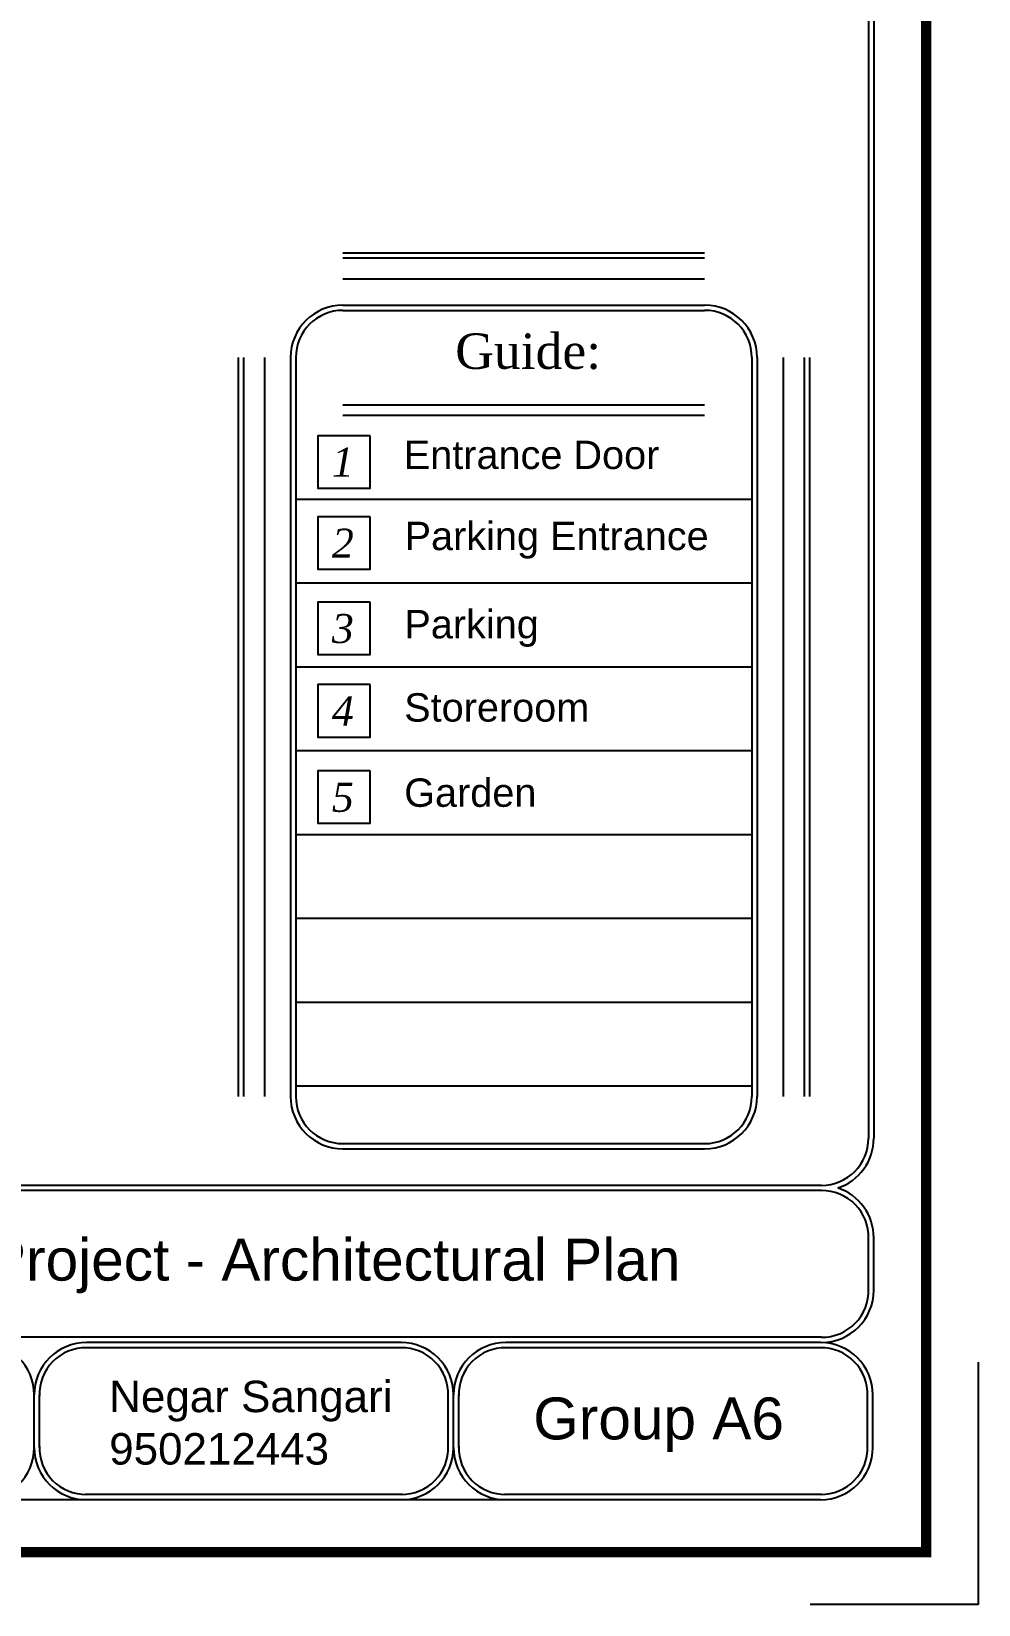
# Model space of a CAD drawing. Header units: metres. Extents: x -1655 to 449, y 40 to 361.
# Drawn here: x 214.1 to 223.14, y 40.48 to 55.48 of the extents above; entities that cross this region are included whole.
import ezdxf

# ---------------------------------------------------------------- set-up
doc = ezdxf.new("R2010")
doc.units = ezdxf.units.M
doc.header["$MEASUREMENT"] = 0
doc.layers.add('A-WALL', color=7, linetype='Continuous')
doc.layers.add('Layer4', color=252, linetype='Continuous', lineweight=25)
doc.styles.add('RS', font='timesi.ttf', dxfattribs={"width": 0.7})
doc.styles.get("Standard").update_dxf_attribs({"font": 'arial.ttf'})

# ---------------------------------------------------------------- blocks, each defined once
blk = doc.blocks.new('kadr behi')
at = {"layer": 'Layer4'}
for p, q in [((5062.187, 2011.131), (5062.187, 1987.381)), ((5062.237, 2011.131), (5062.237, 1987.381)), ((5061.737, 1986.881), (5047.723, 1986.881)), ((5061.737, 1986.931), (5047.737, 1986.931)), ((5062.187, 1985.931), (5062.187, 1986.431)), ((5062.237, 1985.931), (5062.237, 1986.431)), ((5061.737, 1985.481), (5047.723, 1985.481)), ((5057.741, 1985.381), (5054.714, 1985.381)), ((5057.728, 1985.431), (5054.728, 1985.431)), ((5061.741, 1985.381), (5058.714, 1985.381)), ((5061.728, 1985.431), (5058.728, 1985.431)), ((5063.237, 1982.931), (5063.237, 1985.245)), ((5054.228, 1984.431), (5054.228, 1984.931)), ((5054.278, 1984.431), (5054.278, 1984.931)), ((5058.178, 1984.431), (5058.178, 1984.931)), ((5058.228, 1984.431), (5058.228, 1984.931)), ((5058.278, 1984.431), (5058.278, 1984.931)), ((5062.178, 1984.431), (5062.178, 1984.931)), ((5062.228, 1984.431), (5062.228, 1984.931)), ((5057.741, 1983.981), (5054.714, 1983.981)), ((5061.741, 1983.981), (5058.714, 1983.981)), ((5058.803, 1983.931), (5051.45, 1983.931)), ((5061.728, 1983.931), (5055.582, 1983.931)), ((5063.237, 1982.931), (5063.237, 1983.931)), ((5063.237, 1982.931), (5061.632, 1982.931))]:
    blk.add_line(p, q, dxfattribs=at)
at = {"layer": 'Layer4', "const_width": 0.1}
blk.add_lwpolyline([(5021.737, 2012.131), (5062.737, 2012.131), (5062.737, 1983.431), (5021.737, 1983.431)], close=True, dxfattribs=at)
at = {"layer": 'Layer4'}
for centre, radius, start, end in [((5061.737, 1987.381), 0.45, 270, 0), ((5061.737, 1987.381), 0.5, 288.1949, 0), ((5061.744, 1986.438), 0.443, 357.8507, 90.8901), ((5061.737, 1986.431), 0.5, 0, 71.8051), ((5061.744, 1985.925), 0.443, 269.1099, 2.1493), ((5061.737, 1985.931), 0.5, 270, 0), ((5053.728, 1984.931), 0.5, 0, 90), ((5054.728, 1984.931), 0.5, 90, 180), ((5054.721, 1984.938), 0.443, 89.1099, 182.1493), ((5057.728, 1984.931), 0.5, 0, 90), ((5057.735, 1984.938), 0.443, 357.8507, 90.8901), ((5058.728, 1984.931), 0.5, 90, 180), ((5058.721, 1984.938), 0.443, 89.1099, 182.1493), ((5061.728, 1984.931), 0.5, 0, 90), ((5061.735, 1984.938), 0.443, 357.8507, 90.8901), ((5053.728, 1984.431), 0.5, 270, 0), ((5054.728, 1984.431), 0.5, 180, 270), ((5054.721, 1984.425), 0.443, 177.8507, 270.8901), ((5057.735, 1984.425), 0.443, 269.1099, 2.1493), ((5057.728, 1984.431), 0.5, 270, 0), ((5058.728, 1984.431), 0.5, 180, 270), ((5058.721, 1984.425), 0.443, 177.8507, 270.8901), ((5061.735, 1984.425), 0.443, 269.1099, 2.1493), ((5061.728, 1984.431), 0.5, 270, 0)]:
    blk.add_arc(centre, radius, start, end, dxfattribs=at)
at = {"attachment_point": 1}
for s, insert, char_height, width in [('Negar Sangari\\P950212443', (5054.944, 1985.067), 0.3, 4.35786), ('Group A6', (5058.989, 1984.907), 0.4, 4.55783)]:
    blk.add_mtext(s, dxfattribs=dict(at, insert=insert, char_height=char_height, width=width))
at = {"layer": 'Layer4', "insert": (5048.934, 1986.422), "char_height": 0.4, "width": 11.6111, "attachment_point": 1}
blk.add_mtext('\\pxt11;Concrete Structure Project - Architectural Plan', dxfattribs=at)

msp = doc.modelspace()

# ---------------------------------------------------------------- linework, layer by layer
at = {"layer": 'A-WALL', "color": 6, "ltscale": 0.1}
for points in [[(217.335, 51.627), (216.835, 51.627), (216.835, 51.127), (217.335, 51.127)], [(217.335, 50.854), (216.835, 50.854), (216.835, 50.354), (217.335, 50.354)], [(217.335, 50.039), (216.835, 50.039), (216.835, 49.539), (217.335, 49.539)], [(217.335, 49.252), (216.835, 49.252), (216.835, 48.752), (217.335, 48.752)], [(217.335, 48.43), (216.835, 48.43), (216.835, 47.93), (217.335, 47.93)]]:
    msp.add_lwpolyline(points, close=True, dxfattribs=at)
at = {"layer": 'Layer4'}
for p, q in [((217.075, 53.373), (220.525, 53.373)), ((217.075, 53.323), (220.525, 53.323)), ((217.075, 53.323), (220.525, 53.323)), ((217.075, 53.123), (220.525, 53.123)), ((217.075, 52.873), (220.525, 52.873)), ((217.075, 52.823), (220.525, 52.823)), ((216.075, 52.373), (216.075, 45.323)), ((216.125, 52.373), (216.125, 45.323)), ((216.325, 52.373), (216.325, 45.323)), ((216.575, 52.373), (216.575, 45.323)), ((216.625, 52.373), (216.625, 45.323)), ((220.975, 52.373), (220.975, 45.323)), ((221.025, 52.373), (221.025, 45.323)), ((221.275, 52.373), (221.275, 45.323)), ((221.475, 52.373), (221.475, 45.323)), ((221.525, 52.373), (221.525, 45.323)), ((217.075, 51.923), (220.525, 51.923)), ((217.075, 51.823), (220.525, 51.823)), ((216.625, 51.023), (220.975, 51.023)), ((216.625, 50.223), (220.975, 50.223)), ((216.625, 49.423), (220.975, 49.423)), ((216.625, 48.623), (220.975, 48.623)), ((216.625, 47.823), (220.975, 47.823)), ((216.625, 47.023), (220.975, 47.023)), ((216.625, 46.223), (220.975, 46.223)), ((216.625, 45.423), (220.975, 45.423)), ((217.075, 44.873), (220.525, 44.873)), ((217.075, 44.823), (220.525, 44.823))]:
    msp.add_line(p, q, dxfattribs=at)
for centre, radius, start, end in [((217.075, 52.373), 0.5, 90, 180), ((220.525, 52.373), 0.5, 0, 90), ((217.075, 52.373), 0.45, 90, 180), ((220.525, 52.373), 0.45, 0, 90), ((217.075, 45.323), 0.5, 180, 270), ((217.075, 45.323), 0.45, 180, 270), ((220.525, 45.323), 0.5, 270, 0), ((220.525, 45.323), 0.45, 270, 0)]:
    msp.add_arc(centre, radius, start, end, dxfattribs=at)

# ---------------------------------------------------------------- block references
msp.add_blockref('kadr behi', (-4840.099, -1942.456))

# ---------------------------------------------------------------- texts
at = {"layer": 'Layer4', "color": 6, "style": 'RS'}
for s, p in [('1', (216.969, 51.237)), ('2', (216.969, 50.463)), ('3', (216.969, 49.649)), ('4', (216.969, 48.862)), ('5', (216.969, 48.039))]:
    msp.add_text(s, height=0.277, dxfattribs=at).set_placement(p)
at = {"layer": 'Layer4', "insert": (218.146, 52.603), "char_height": 0.33835, "width": 11.58883, "attachment_point": 1}
msp.add_mtext('\\pxql;{\\fTimes New Roman|b0|i0|c0|p18;Guide:}', dxfattribs=at)
at = {"layer": 'Layer4', "color": 6, "attachment_point": 1}
for s, insert, char_height in [('Entrance Door', (217.655, 51.58), 0.27068), ('Parking Entrance', (217.663, 50.806), 0.27068), ('Parking', (217.661, 49.964), 0.2707), ('Storeroom', (217.659, 49.17), 0.2707), ('Garden', (217.659, 48.357), 0.2707)]:
    msp.add_mtext_dynamic_manual_height_columns(s, width=4.3706, gutter_width=1, heights=[0], dxfattribs=dict(at, insert=insert, char_height=char_height))

doc.saveas('drawing.dxf')
